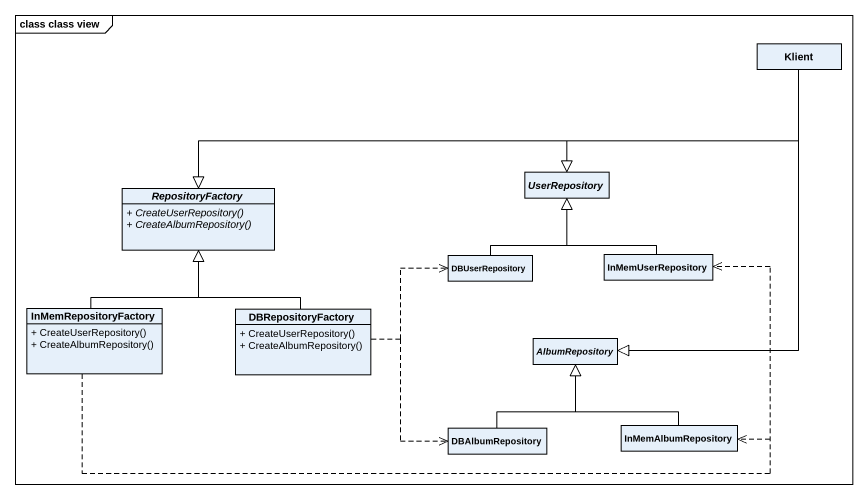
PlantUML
@startuml
mainframe class class view
hide circle
hide empty members
skinparam classAttributeIconSize 0
class Klient
abstract class RepositoryFactory {
  {abstract} + CreateUserRepository()
  {abstract} + CreateAlbumRepository()
}
abstract class UserRepository
class DBUserRepository
class InMemUserRepository
class InMemRepositoryFactory {
  + CreateUserRepository()
  + CreateAlbumRepository()
}
class DBRepositoryFactory {
  + CreateUserRepository()
  + CreateAlbumRepository()
}
abstract class AlbumRepository
class DBAlbumRepository
class InMemAlbumRepository
Klient -left-|> RepositoryFactory
Klient -left-|> UserRepository
Klient --|> AlbumRepository
DBUserRepository -up-|> UserRepository
InMemUserRepository -up-|> UserRepository
InMemRepositoryFactory -up-|> RepositoryFactory
InMemRepositoryFactory .right.> InMemUserRepository
InMemRepositoryFactory .right.> InMemAlbumRepository
DBRepositoryFactory -up-|> RepositoryFactory
DBRepositoryFactory .right.> DBUserRepository
DBRepositoryFactory .right.> DBAlbumRepository
DBAlbumRepository -up-|> AlbumRepository
InMemAlbumRepository -up-|> AlbumRepository
@enduml
